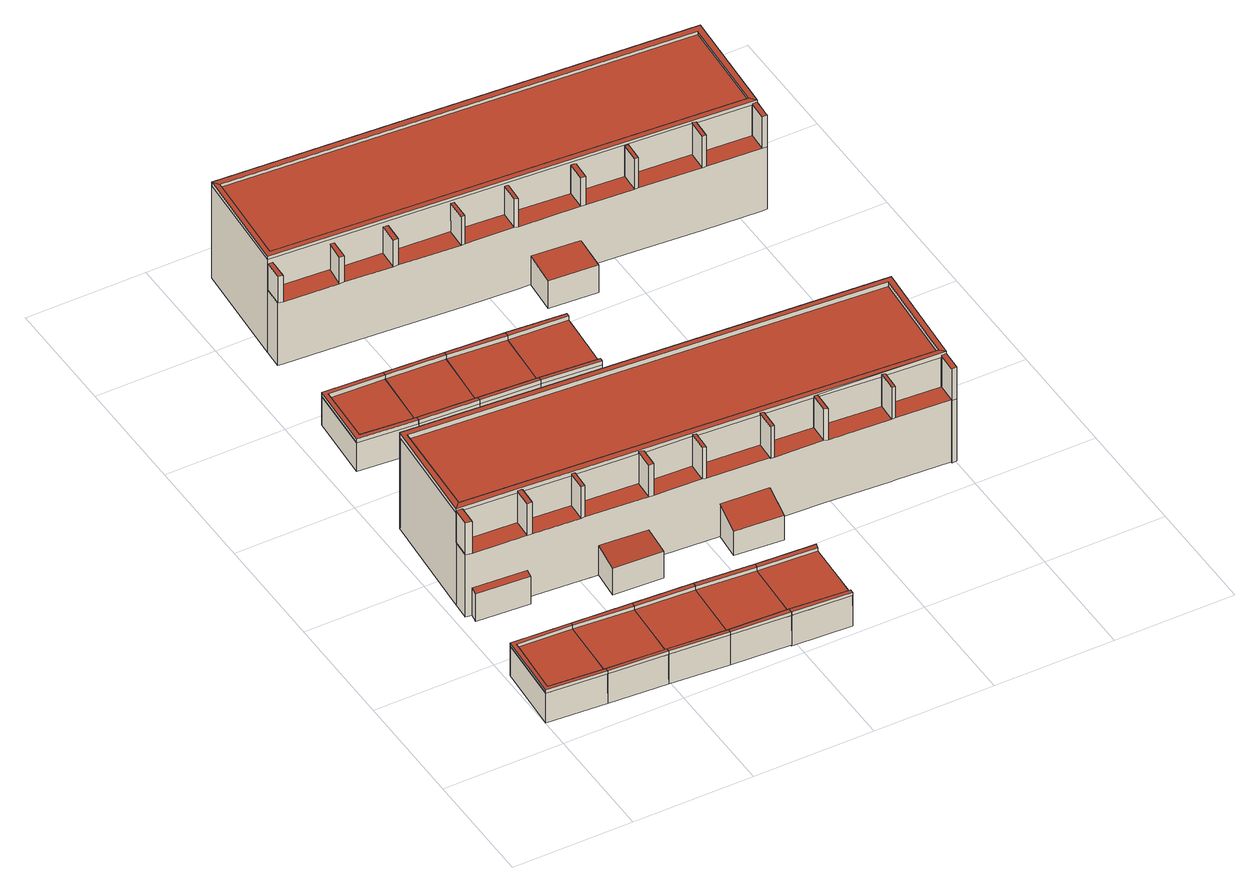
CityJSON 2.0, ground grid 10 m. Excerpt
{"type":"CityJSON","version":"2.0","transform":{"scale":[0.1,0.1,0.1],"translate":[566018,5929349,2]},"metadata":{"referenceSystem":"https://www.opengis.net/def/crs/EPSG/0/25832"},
"CityObjects":{
"building1":{"type":"Building","attributes":{"Grundfläche 2D":"28.494450","Grundhöhe NN":"2.480"},"children":["building1-1"],"geometry":[{"type":"Solid","lod":"3","boundaries":[[[[0,1,2,3,4,5,6]],[[7,3,2,1,0,6,8,9]],[[4,3,7,10]],[[5,4,10,11]],[[6,5,11,8]],[[7,9,8,11,10]]]],"semantics":{"surfaces":[{"type":"RoofSurface"},{"type":"WallSurface"},{"type":"GroundSurface"}],"values":[[0,1,1,1,1,2]]}}]},
"building1-1":{"type":"BuildingInstallation","parents":["building1"],"geometry":[{"type":"MultiSurface","lod":"3","boundaries":[[[12,13,14,15,16,17,18,19,20]],[[6,0,1,16,15,14]],[[1,21,17,16]],[[18,17,21,22]],[[22,2,19,18]],[[2,3,20,19]],[[3,4,12,20]],[[4,5,13,12]],[[5,6,14,13]]],"semantics":{"surfaces":[{"type":"RoofSurface"},{"type":"WallSurface"}],"values":[0,1,1,1,1,1,1,1,1]}}]},
"building2":{"type":"Building","attributes":{"Grundfläche 2D":"28.850248","Grundhöhe NN":"2.472"},"children":["building2-1","building2-2"],"geometry":[{"type":"Solid","lod":"3","boundaries":[[[[23,24,3,2,1,0,6,25,26]],[[9,8,6,0,1,2,3,7]],[[25,6,8,27]],[[28,24,23,26,25,27,29]],[[3,24,28,7]],[[29,27,8,9,7,28]]]],"semantics":{"surfaces":[{"type":"RoofSurface"},{"type":"WallSurface"},{"type":"GroundSurface"}],"values":[[0,1,1,1,1,2]]}}]},
"building2-1":{"type":"BuildingInstallation","parents":["building2"],"geometry":[{"type":"MultiSurface","lod":"3","boundaries":[[[19,30,31,20]],[[30,19,2,23]],[[31,30,23,24]],[[20,31,24,3]],[[2,19,20,3]]],"semantics":{"surfaces":[{"type":"RoofSurface"},{"type":"WallSurface"}],"values":[0,1,1,1,1]}}]},
"building2-2":{"type":"BuildingInstallation","parents":["building2"],"geometry":[{"type":"MultiSurface","lod":"3","boundaries":[[[16,15,14,32,33]],[[1,0,6,14,15,16]],[[6,25,32,14]],[[25,26,33,32]],[[26,1,16,33]]],"semantics":{"surfaces":[{"type":"RoofSurface"},{"type":"WallSurface"}],"values":[0,1,1,1,1]}}]},
"building3":{"type":"Building","attributes":{"Grundfläche 2D":"28.963976","Grundhöhe NN":"2.486"},"children":["building3-1","building3-2"],"geometry":[{"type":"Solid","lod":"3","boundaries":[[[[34,35,36,24,23,26,25,37,38]],[[27,25,26,23,24,28,39]],[[37,25,27,40]],[[41,42,36,35,34,38,37,40,43]],[[24,36,42,28]],[[43,40,27,39,28,42,41]]]],"semantics":{"surfaces":[{"type":"RoofSurface"},{"type":"WallSurface"},{"type":"GroundSurface"}],"values":[[0,1,1,1,1,2]]}}]},
"building3-1":{"type":"BuildingInstallation","parents":["building3"],"geometry":[{"type":"MultiSurface","lod":"3","boundaries":[[[44,45,33,32]],[[37,38,45,44]],[[38,26,33,45]],[[26,25,32,33]],[[25,37,44,32]]],"semantics":{"surfaces":[{"type":"RoofSurface"},{"type":"WallSurface"}],"values":[0,1,1,1,1]}}]},
"building3-2":{"type":"BuildingInstallation","parents":["building3"],"geometry":[{"type":"MultiSurface","lod":"3","boundaries":[[[46,31,30,47,48]],[[30,31,24,23]],[[47,30,23,34]],[[36,46,48,47,34,35]],[[31,46,36,24]]],"semantics":{"surfaces":[{"type":"RoofSurface"},{"type":"WallSurface"}],"values":[0,1,1,1,1]}}]},
"building4":{"type":"Building","attributes":{"Grundfläche 2D":"28.297000","Grundhöhe NN":"2.491"},"children":["building4-1"],"geometry":[{"type":"Solid","lod":"3","boundaries":[[[[49,50,51,52,53,54,55]],[[54,53,56,57]],[[55,54,57,58]],[[49,55,58,59]],[[56,53,52,51,50,49,59,60]],[[60,59,58,57,56]]]],"semantics":{"surfaces":[{"type":"RoofSurface"},{"type":"WallSurface"},{"type":"GroundSurface"}],"values":[[0,1,1,1,1,2]]}}]},
"building4-1":{"type":"BuildingInstallation","parents":["building4"],"geometry":[{"type":"MultiSurface","lod":"3","boundaries":[[[61,62,63,64,65,66,67,68,69]],[[49,50,51,64,63,62]],[[51,70,65,64]],[[66,65,70,71]],[[71,52,67,66]],[[68,67,52,53]],[[53,54,69,68]],[[54,55,61,69]],[[55,49,62,61]]],"semantics":{"surfaces":[{"type":"RoofSurface"},{"type":"WallSurface"}],"values":[0,1,1,1,1,1,1,1,1]}}]},
"building5":{"type":"Building","attributes":{"Grundfläche 2D":"28.982794","Grundhöhe NN":"2.474"},"children":["building5-1","building5-2"],"geometry":[{"type":"Solid","lod":"3","boundaries":[[[[72,73,74,36,35,34,38,37,75,76]],[[40,37,38,34,35,36,42,41]],[[75,37,40,77]],[[78,74,73,72,76,75,77,79]],[[36,74,78,42]],[[77,40,41,42,78,79]]]],"semantics":{"surfaces":[{"type":"RoofSurface"},{"type":"WallSurface"},{"type":"GroundSurface"}],"values":[[0,1,1,1,1,2]]}}]},
"building5-1":{"type":"BuildingInstallation","parents":["building5"],"geometry":[{"type":"MultiSurface","lod":"3","boundaries":[[[46,48,47,80,81]],[[36,35,34,47,48,46]],[[34,73,80,47]],[[73,74,81,80]],[[46,81,74,36]]],"semantics":{"surfaces":[{"type":"RoofSurface"},{"type":"WallSurface"}],"values":[0,1,1,1,1]}}]},
"building5-2":{"type":"BuildingInstallation","parents":["building5"],"geometry":[{"type":"MultiSurface","lod":"3","boundaries":[[[82,83,84,45,44]],[[75,76,72,84,83,82]],[[72,38,45,84]],[[38,37,44,45]],[[37,75,82,44]]],"semantics":{"surfaces":[{"type":"RoofSurface"},{"type":"WallSurface"}],"values":[0,1,1,1,1]}}]},
"building6":{"type":"Building","attributes":{"Grundfläche 2D":"28.460287","Grundhöhe NN":"2.495"},"children":["building6-1","building6-2"],"geometry":[{"type":"Solid","lod":"3","boundaries":[[[[85,86,87,53,52,51,50,49,88]],[[53,87,89,56]],[[59,49,50,51,52,53,56,60]],[[88,49,59,90]],[[89,87,86,85,88,90]],[[59,60,56,89,90]]]],"semantics":{"surfaces":[{"type":"RoofSurface"},{"type":"WallSurface"},{"type":"GroundSurface"}],"values":[[0,1,1,1,1,2]]}}]},
"building6-1":{"type":"BuildingInstallation","parents":["building6"],"geometry":[{"type":"MultiSurface","lod":"3","boundaries":[[[64,63,62,91,92]],[[91,62,49,88]],[[85,92,91,88]],[[64,92,85,51]],[[49,62,63,64,51,50]]],"semantics":{"surfaces":[{"type":"RoofSurface"},{"type":"WallSurface"}],"values":[0,1,1,1,1]}}]},
"building6-2":{"type":"BuildingInstallation","parents":["building6"],"geometry":[{"type":"MultiSurface","lod":"3","boundaries":[[[93,94,68,67]],[[67,68,53,52]],[[93,67,52,86]],[[94,93,86,87]],[[68,94,87,53]]],"semantics":{"surfaces":[{"type":"RoofSurface"},{"type":"WallSurface"}],"values":[0,1,1,1,1]}}]},
"building7":{"type":"Building","attributes":{"Grundfläche 2D":"28.987344","Grundhöhe NN":"2.444"},"children":["building7-1","building7-2"],"geometry":[{"type":"Solid","lod":"3","boundaries":[[[[95,96,97,74,73,72,76,75,98,99]],[[100,75,76,72,73,74,101,102]],[[98,75,100,103]],[[104,97,96,95,99,98,103,105]],[[74,97,104,101]],[[105,103,100,102,101,104]]]],"semantics":{"surfaces":[{"type":"RoofSurface"},{"type":"WallSurface"},{"type":"GroundSurface"}],"values":[[0,1,1,1,1,2]]}}]},
"building7-1":{"type":"BuildingInstallation","parents":["building7"],"geometry":[{"type":"MultiSurface","lod":"3","boundaries":[[[81,80,106,107]],[[74,73,80,81]],[[73,96,106,80]],[[96,97,107,106]],[[97,74,81,107]]],"semantics":{"surfaces":[{"type":"RoofSurface"},{"type":"WallSurface"}],"values":[0,1,1,1,1]}}]},
"building7-2":{"type":"BuildingInstallation","parents":["building7"],"geometry":[{"type":"MultiSurface","lod":"3","boundaries":[[[82,108,109,110,84,83]],[[95,110,109,108,98,99]],[[84,110,95,72]],[[75,82,83,84,72,76]],[[108,82,75,98]]],"semantics":{"surfaces":[{"type":"RoofSurface"},{"type":"WallSurface"}],"values":[0,1,1,1,1]}}]},
"building8":{"type":"Building","attributes":{"Grundfläche 2D":"28.528701","Grundhöhe NN":"2.503"},"children":["building8-1","building8-2"],"geometry":[{"type":"Solid","lod":"3","boundaries":[[[[85,88,111,112,113,114,87,86]],[[114,113,112,111,115,116]],[[87,114,116,89]],[[88,85,86,87,89,90]],[[111,88,90,115]],[[89,116,115,90]]]],"semantics":{"surfaces":[{"type":"RoofSurface"},{"type":"WallSurface"},{"type":"GroundSurface"}],"values":[[0,1,1,1,1,2]]}}]},
"building8-1":{"type":"BuildingInstallation","parents":["building8"],"geometry":[{"type":"MultiSurface","lod":"3","boundaries":[[[117,118,94,93]],[[93,94,87,86]],[[117,93,86,113]],[[118,117,113,114]],[[94,118,114,87]]],"semantics":{"surfaces":[{"type":"RoofSurface"},{"type":"WallSurface"}],"values":[0,1,1,1,1]}}]},
"building8-2":{"type":"BuildingInstallation","parents":["building8"],"geometry":[{"type":"MultiSurface","lod":"3","boundaries":[[[119,120,92,91]],[[88,111,119,91]],[[111,112,120,119]],[[112,85,92,120]],[[85,88,91,92]]],"semantics":{"surfaces":[{"type":"RoofSurface"},{"type":"WallSurface"}],"values":[0,1,1,1,1]}}]},
"building9":{"type":"Building","attributes":{"Grundfläche 2D":"448.283048","Grundhöhe NN":"2.446"},"children":["building9-1","building9-2","building9-3","building9-4","building9-5","building9-6","building9-7","building9-8","building9-9"],"geometry":[{"type":"MultiSurface","lod":"3","boundaries":[[[121,122,123,124,125,126]],[[121,126,127,128,125,124,129,130]],[[131,132,133,134]],[[135,136,137,138,139,140,141,142,143,144,145,146,147,148,149,150,151,152,153,154,155,156,157,158,159,160,161,162,163,164,165,166,167,168,169,170,171,172]],[[173,174,175,176]],[[177,178,179,180]],[[181,182,183,184]],[[185,186,187,188,189,190,191,192,193,194,195,196,197,198,199,200,201,202,203,204,205,124,123,122,121,206,207,208,209]],[[205,210,124]],[[211,212,213,214,215,216,124,210,217,218]],[[133,132,126,125]],[[130,219,220,206,121]],[[127,126,132,131]],[[128,127,131,134]],[[125,128,134,133]],[[216,221,222,129,124]],[[222,219,130,129]],[[219,222,223,224]],[[219,224,225,149,220]],[[147,146,145,144,143,142,141,140,139,138,137,136,135,172,171,170,221,214,213,218,217,204,203,200,199,196,195,192,191,188,187,209,208,220,149,148]],[[221,170,226,223,222]],[[173,176,227,228]],[[174,173,228,229]],[[175,174,229,230]],[[177,180,231,232]],[[178,177,232,233]],[[179,178,233,234]],[[181,184,235,236]],[[182,181,236,237]],[[183,182,237,238]],[[150,149,225,239]],[[238,240,241,242,227,176,175,230,243,231,180,179,234,244,245,246,247,248,167,166,165,164,163,162,161,160,159,158,157,156,155,154,153,152,151,150,239,235,184,183]],[[168,167,248,249]],[[169,168,249,250]],[[170,169,250,226]],[[226,250,249,248,247,246,245,244,234,233,232,231,243,230,242,241,240,238,237,236,235,239,225,224,223]],[[229,228,227,230]]],"semantics":{"surfaces":[{"type":"RoofSurface"},{"type":"WallSurface"},{"type":"GroundSurface"}],"values":[0,0,0,0,0,0,0,1,1,1,1,1,1,1,1,1,1,1,1,1,1,1,1,1,1,1,1,1,1,1,1,1,1,1,1,2,2]}}]},
"building9-1":{"type":"BuildingInstallation","parents":["building9"],"geometry":[{"type":"MultiSurface","lod":"3","boundaries":[[[251,252,210,205]],[[204,217,136,137]],[[163,251,205,204,137]],[[163,164,252,251]],[[136,217,210,252,164]]],"semantics":{"surfaces":[{"type":"RoofSurface"},{"type":"WallSurface"}],"values":[0,1,1,1,1]}}]},
"building9-2":{"type":"BuildingInstallation","parents":["building9"],"geometry":[{"type":"MultiSurface","lod":"3","boundaries":[[[253,254,198,197]],[[196,199,140,141]],[[158,253,197,196,141]],[[158,159,254,253]],[[140,199,198,254,159]]],"semantics":{"surfaces":[{"type":"RoofSurface"},{"type":"WallSurface"}],"values":[0,1,1,1,1]}}]},
"building9-3":{"type":"BuildingInstallation","parents":["building9"],"geometry":[{"type":"MultiSurface","lod":"3","boundaries":[[[255,256,186,185]],[[209,187,146,147]],[[152,255,185,209,147]],[[152,153,256,255]],[[146,187,186,256,153]]],"semantics":{"surfaces":[{"type":"RoofSurface"},{"type":"WallSurface"}],"values":[0,1,1,1,1]}}]},
"building9-4":{"type":"BuildingInstallation","parents":["building9"],"geometry":[{"type":"MultiSurface","lod":"3","boundaries":[[[257,258,194,193]],[[192,195,142,143]],[[156,257,193,192,143]],[[156,157,258,257]],[[142,195,194,258,157]]],"semantics":{"surfaces":[{"type":"RoofSurface"},{"type":"WallSurface"}],"values":[0,1,1,1,1]}}]},
"building9-5":{"type":"BuildingInstallation","parents":["building9"],"geometry":[{"type":"MultiSurface","lod":"3","boundaries":[[[259,260,190,189]],[[188,191,144,145]],[[154,259,189,188,145]],[[154,155,260,259]],[[144,191,190,260,155]]],"semantics":{"surfaces":[{"type":"RoofSurface"},{"type":"WallSurface"}],"values":[0,1,1,1,1]}}]},
"building9-6":{"type":"BuildingInstallation","parents":["building9"],"geometry":[{"type":"MultiSurface","lod":"3","boundaries":[[[261,262,202,201]],[[200,203,138,139]],[[161,261,201,200,139]],[[161,162,262,261]],[[138,203,202,262,162]]],"semantics":{"surfaces":[{"type":"RoofSurface"},{"type":"WallSurface"}],"values":[0,1,1,1,1]}}]},
"building9-7":{"type":"BuildingInstallation","parents":["building9"],"geometry":[{"type":"MultiSurface","lod":"3","boundaries":[[[263,216,215,264,265]],[[214,221,170,171]],[[167,168,265,264,215,214,171]],[[168,169,263,265]],[[170,221,216,263,169]]],"semantics":{"surfaces":[{"type":"RoofSurface"},{"type":"WallSurface"}],"values":[0,1,1,1,1]}}]},
"building9-8":{"type":"BuildingInstallation","parents":["building9"],"geometry":[{"type":"MultiSurface","lod":"3","boundaries":[[[266,267,212,211]],[[218,213,172,135]],[[165,266,211,218,135]],[[165,166,267,266]],[[172,213,212,267,166]]],"semantics":{"surfaces":[{"type":"RoofSurface"},{"type":"WallSurface"}],"values":[0,1,1,1,1]}}]},
"building9-9":{"type":"BuildingInstallation","parents":["building9"],"geometry":[{"type":"MultiSurface","lod":"3","boundaries":[[[268,269,207,206]],[[220,208,148,149]],[[150,268,206,220,149]],[[150,151,269,268]],[[148,208,207,269,151]]],"semantics":{"surfaces":[{"type":"RoofSurface"},{"type":"WallSurface"}],"values":[0,1,1,1,1]}}]},
"building10":{"type":"Building","attributes":{"Grundfläche 2D":"28.588455","Grundhöhe NN":"2.503"},"children":["building10-1","building10-2"],"geometry":[{"type":"Solid","lod":"3","boundaries":[[[[270,271,272,114,113,112,111,273,274]],[[114,272,275,116]],[[276,115,111,112,113,114,116,277]],[[273,111,115,278]],[[279,275,272,271,270,274,273,278,280]],[[279,280,278,115,276,277,116,275]]]],"semantics":{"surfaces":[{"type":"RoofSurface"},{"type":"WallSurface"},{"type":"GroundSurface"}],"values":[[0,1,1,1,1,2]]}}]},
"building10-1":{"type":"BuildingInstallation","parents":["building10"],"geometry":[{"type":"MultiSurface","lod":"3","boundaries":[[[281,282,283,120,119]],[[111,273,281,119]],[[273,274,270,283,282,281]],[[270,112,120,283]],[[111,119,120,112]]],"semantics":{"surfaces":[{"type":"RoofSurface"},{"type":"WallSurface"}],"values":[0,1,1,1,1]}}]},
"building10-2":{"type":"BuildingInstallation","parents":["building10"],"geometry":[{"type":"MultiSurface","lod":"3","boundaries":[[[118,117,284,285]],[[284,117,113,271]],[[285,284,271,272]],[[118,285,272,114]],[[117,118,114,113]]],"semantics":{"surfaces":[{"type":"RoofSurface"},{"type":"WallSurface"}],"values":[0,1,1,1,1]}}]},
"building11":{"type":"Building","attributes":{"Grundfläche 2D":"436.012017","Grundhöhe NN":"2.410"},"children":["building11-1","building11-2","building11-3","building11-4","building11-5","building11-6","building11-7","building11-8","building11-9"],"geometry":[{"type":"MultiSurface","lod":"3","boundaries":[[[286,287,288,289,290,291]],[[286,291,292,289,288,293]],[[294,295,296,297,298,299,300,301,302,303,304,305,306,307,308,309,310,311,312,313,314,315,316,317,318,319,320,321,322,323,324,325,326,327,328,329,330]],[[331,332,333,334]],[[335,336,337,338]],[[287,286,332,331]],[[288,287,331,334]],[[339,340,341,290,289]],[[341,342,291,290]],[[342,343,292,291]],[[344,345,346,339,289,292,343,347,348,349]],[[334,333,293,288]],[[286,293,333,332]],[[309,308,350,351]],[[352,353,354,355,338,337,356,357,358,359,360,361,326,325,324,323,322,321,320,319,318,317,316,315,314,313,312,311,310,309,351,362]],[[363,328,327,326,361,364]],[[343,342,365,350,308,366]],[[344,347,343,366,308,307,306,305,304,303,302,301,300,299,298,297,296,295,294,330,329,328,340,345]],[[340,328,363,367,341]],[[342,341,367,365]],[[335,338,355,368]],[[336,335,368,369]],[[337,336,369,356]],[[356,369,368,355,354,353,352,362,351,350,365,367,363,364,361,360,359,358,357]]],"semantics":{"surfaces":[{"type":"RoofSurface"},{"type":"WallSurface"},{"type":"GroundSurface"}],"values":[0,0,0,0,0,1,1,1,1,1,1,1,1,1,1,1,1,1,1,1,1,1,1,2]}}]},
"building11-1":{"type":"BuildingInstallation","parents":["building11"],"geometry":[{"type":"MultiSurface","lod":"3","boundaries":[[[370,371,372,373]],[[373,372,301,302]],[[370,373,302,315]],[[371,370,315,316]],[[372,371,316,301]]],"semantics":{"surfaces":[{"type":"RoofSurface"},{"type":"WallSurface"}],"values":[0,1,1,1,1]}}]},
"building11-2":{"type":"BuildingInstallation","parents":["building11"],"geometry":[{"type":"MultiSurface","lod":"3","boundaries":[[[374,375,349,348]],[[344,330,294,347]],[[323,374,348,347,294]],[[323,324,375,374]],[[330,344,349,375,324]]],"semantics":{"surfaces":[{"type":"RoofSurface"},{"type":"WallSurface"}],"values":[0,1,1,1,1]}}]},
"building11-3":{"type":"BuildingInstallation","parents":["building11"],"geometry":[{"type":"MultiSurface","lod":"3","boundaries":[[[376,377,378,379]],[[297,298,379,378]],[[298,319,376,379]],[[319,320,377,376]],[[320,297,378,377]]],"semantics":{"surfaces":[{"type":"RoofSurface"},{"type":"WallSurface"}],"values":[0,1,1,1,1]}}]},
"building11-4":{"type":"BuildingInstallation","parents":["building11"],"geometry":[{"type":"MultiSurface","lod":"3","boundaries":[[[380,339,346,381,382]],[[345,340,328,329]],[[325,381,346,345,329]],[[325,326,382,381]],[[326,327,328,340,339,380,382]]],"semantics":{"surfaces":[{"type":"RoofSurface"},{"type":"WallSurface"}],"values":[0,1,1,1,1]}}]},
"building11-5":{"type":"BuildingInstallation","parents":["building11"],"geometry":[{"type":"MultiSurface","lod":"3","boundaries":[[[383,384,385,386]],[[305,306,386,385]],[[306,311,383,386]],[[311,312,384,383]],[[312,305,385,384]]],"semantics":{"surfaces":[{"type":"RoofSurface"},{"type":"WallSurface"}],"values":[0,1,1,1,1]}}]},
"building11-6":{"type":"BuildingInstallation","parents":["building11"],"geometry":[{"type":"MultiSurface","lod":"3","boundaries":[[[387,388,389,366]],[[389,307,308,366]],[[308,309,387,366]],[[309,310,388,387]],[[307,389,388,310]]],"semantics":{"surfaces":[{"type":"RoofSurface"},{"type":"WallSurface"}],"values":[0,1,1,1,1]}}]},
"building11-7":{"type":"BuildingInstallation","parents":["building11"],"geometry":[{"type":"MultiSurface","lod":"3","boundaries":[[[390,391,392,393]],[[393,392,303,304]],[[390,393,304,313]],[[391,390,313,314]],[[392,391,314,303]]],"semantics":{"surfaces":[{"type":"RoofSurface"},{"type":"WallSurface"}],"values":[0,1,1,1,1]}}]},
"building11-8":{"type":"BuildingInstallation","parents":["building11"],"geometry":[{"type":"MultiSurface","lod":"3","boundaries":[[[394,395,396,397]],[[299,300,397,396]],[[394,397,300,317]],[[317,318,395,394]],[[318,299,396,395]]],"semantics":{"surfaces":[{"type":"RoofSurface"},{"type":"WallSurface"}],"values":[0,1,1,1,1]}}]},
"building11-9":{"type":"BuildingInstallation","parents":["building11"],"geometry":[{"type":"MultiSurface","lod":"3","boundaries":[[[398,399,400,401]],[[400,295,296,401]],[[398,401,296,321]],[[321,322,399,398]],[[295,400,399,322]]],"semantics":{"surfaces":[{"type":"RoofSurface"},{"type":"WallSurface"}],"values":[0,1,1,1,1]}}]}
},
"vertices":[
[49,22,33],[49,24,33],[52,77,33],[53,80,33],[4,83,33],[0,25,33],[49,21,33],[53,80,5],[49,21,5],[49,22,5],[4,83,5],[0,25,5],
[4,83,36],[0,25,36],[49,21,36],[49,22,36],[49,24,36],[3,28,36],[7,79,36],[52,77,36],[53,80,36],[3,28,33],[7,79,33],
[101,73,33],[102,77,33],[98,18,33],[98,21,33],[98,18,5],[102,77,5],[101,73,5],
[101,73,36],[102,77,36],
[98,18,36],[98,21,36],
[150,70,33],[151,73,33],[151,74,33],[147,14,33],[147,17,33],[98,21,5],[147,14,5],[151,73,5],[151,74,5],[147,17,5],
[147,14,36],[147,17,36],
[151,74,36],[150,70,36],[151,73,36],
[70,329,32],[70,330,32],[70,332,32],[74,384,32],[74,387,32],[25,390,32],[21,333,32],[74,387,5],[25,390,5],[21,333,5],[70,329,5],[70,330,5],
[21,333,36],[70,329,36],[70,330,36],[70,332,36],[25,336,36],[28,386,36],[74,384,36],[74,387,36],[25,390,36],[25,336,32],[28,386,32],
[196,15,33],[199,66,33],[200,70,33],[196,11,33],[196,12,33],[196,11,5],[200,70,5],[196,12,5],
[199,66,36],[200,70,36],
[196,11,36],[196,12,36],[196,15,36],
[119,329,32],[123,381,32],[123,384,32],[119,326,32],[123,384,5],[119,326,5],
[119,326,36],[119,329,36],
[123,381,36],[123,384,36],
[245,11,33],[248,63,33],[249,67,33],[245,8,33],[245,9,33],[196,11,4],[200,70,4],[196,12,4],[245,8,4],[249,67,4],[245,9,4],
[248,63,36],[249,67,36],
[245,8,36],[245,9,36],[245,11,36],
[168,323,32],[168,326,32],[172,377,32],[172,381,32],[168,323,5],[172,381,5],
[172,377,36],[172,381,36],
[168,323,36],[168,326,36],
[10,171,95],[59,168,95],[102,165,95],[402,145,95],[398,149,95],[15,176,95],[20,259,95],[404,232,95],[409,236,95],[17,264,95],[20,259,91],[15,176,91],[398,149,91],[404,232,91],[350,148,63],[299,152,63],[296,152,63],[256,155,63],[253,155,63],[202,158,63],[199,159,63],[160,161,63],[156,162,63],[105,165,63],[102,165,63],[63,168,63],[59,168,63],[15,171,63],[10,171,63],[9,156,63],[14,155,63],[58,152,63],[62,152,63],[101,149,63],[104,149,63],[155,145,63],[159,145,63],[198,143,63],[201,142,63],[252,139,63],[252,138,63],[255,138,63],[295,136,63],[298,135,63],[349,132,63],[352,132,63],[397,129,63],[397,128,63],[401,128,63],[402,145,63],[398,145,63],[353,148,63],[113,124,29],[154,122,29],[155,145,32],[115,148,32],[210,118,27],[250,115,27],[252,139,35],[212,141,35],[13,148,30],[57,145,30],[58,152,30],[14,155,30],[59,168,93],[63,168,93],[63,168,91],[102,165,91],[102,165,93],[105,165,93],[105,165,91],[156,162,91],[156,162,93],[160,161,93],[160,161,91],[199,159,91],[199,159,93],[202,158,93],[202,158,91],[253,155,91],[253,155,93],[256,155,93],[256,155,91],[296,152,91],[296,152,93],[10,171,93],[15,171,93],[15,171,91],[59,168,91],[299,152,93],[350,148,93],[353,148,93],[353,148,91],[398,145,91],[398,145,93],[402,145,93],[299,152,91],[350,148,91],[17,264,91],[10,171,91],[402,145,91],[409,236,91],[409,236,4],[17,264,4],[10,171,4],[402,145,4],[115,148,4],[113,124,4],[154,122,4],[155,145,4],[212,141,4],[210,118,4],[250,115,4],[252,139,4],[14,155,4],[13,148,4],[57,145,4],[58,152,4],[9,156,4],[62,152,4],[101,149,4],[104,149,4],[201,142,4],[252,138,4],[295,136,4],[349,132,4],[352,132,4],[397,129,4],[397,128,4],[401,128,4],
[295,136,93],[298,135,93],
[198,143,93],[201,142,93],
[58,152,93],[62,152,93],
[155,145,93],[159,145,93],
[101,149,93],[104,149,93],
[252,138,93],[255,138,93],
[401,128,93],[397,129,93],[397,128,93],
[349,132,93],[352,132,93],
[9,156,93],[14,155,93],
[217,322,32],[221,374,32],[221,377,32],[217,319,32],[217,320,32],[221,377,5],[168,326,5],[172,377,5],[217,319,5],[221,374,5],[217,320,5],
[217,319,36],[217,320,36],[217,322,36],
[221,374,36],[221,377,36],
[42,566,95],[424,540,95],[419,458,95],[423,453,95],[429,545,95],[38,571,95],[32,480,95],[36,484,95],[371,457,63],[320,460,63],[317,460,63],[278,463,63],[274,463,63],[224,467,63],[221,467,63],[181,470,63],[178,470,63],[128,473,63],[124,474,63],[85,476,63],[82,477,63],[36,480,63],[32,480,63],[31,464,63],[35,463,63],[80,460,63],[84,460,63],[123,457,63],[127,457,63],[177,453,63],[180,453,63],[220,451,63],[223,450,63],[273,447,63],[277,447,63],[316,444,63],[319,444,63],[370,440,63],[373,440,63],[418,437,63],[422,437,63],[422,438,63],[423,453,63],[419,453,63],[374,456,63],[424,540,92],[42,566,92],[36,484,92],[419,458,92],[231,421,30],[271,418,30],[273,447,31],[233,450,31],[423,453,93],[423,453,92],[429,545,92],[38,571,92],[32,480,92],[374,456,92],[419,453,92],[419,453,93],[371,457,92],[371,457,93],[374,456,93],[32,480,4],[31,464,4],[80,460,4],[180,453,4],[223,450,4],[233,450,4],[273,447,4],[277,447,4],[316,444,4],[370,440,4],[418,437,4],[422,437,4],[35,463,4],[423,453,4],[422,438,4],[38,571,4],[32,480,88],[429,545,4],[231,421,4],[271,418,4],
[177,453,90],[180,453,90],[181,470,90],[178,470,90],
[370,440,93],[373,440,93],
[273,447,90],[277,447,90],[278,463,90],[274,463,90],
[422,438,93],[418,437,93],[422,437,93],
[80,460,88],[84,460,88],[85,476,88],[82,477,88],
[31,464,88],[35,463,88],[36,480,88],
[123,457,88],[127,457,88],[128,473,88],[124,474,88],
[220,451,90],[223,450,90],[224,467,90],[221,467,90],
[316,444,92],[319,444,92],[320,460,92],[317,460,92]
]}
